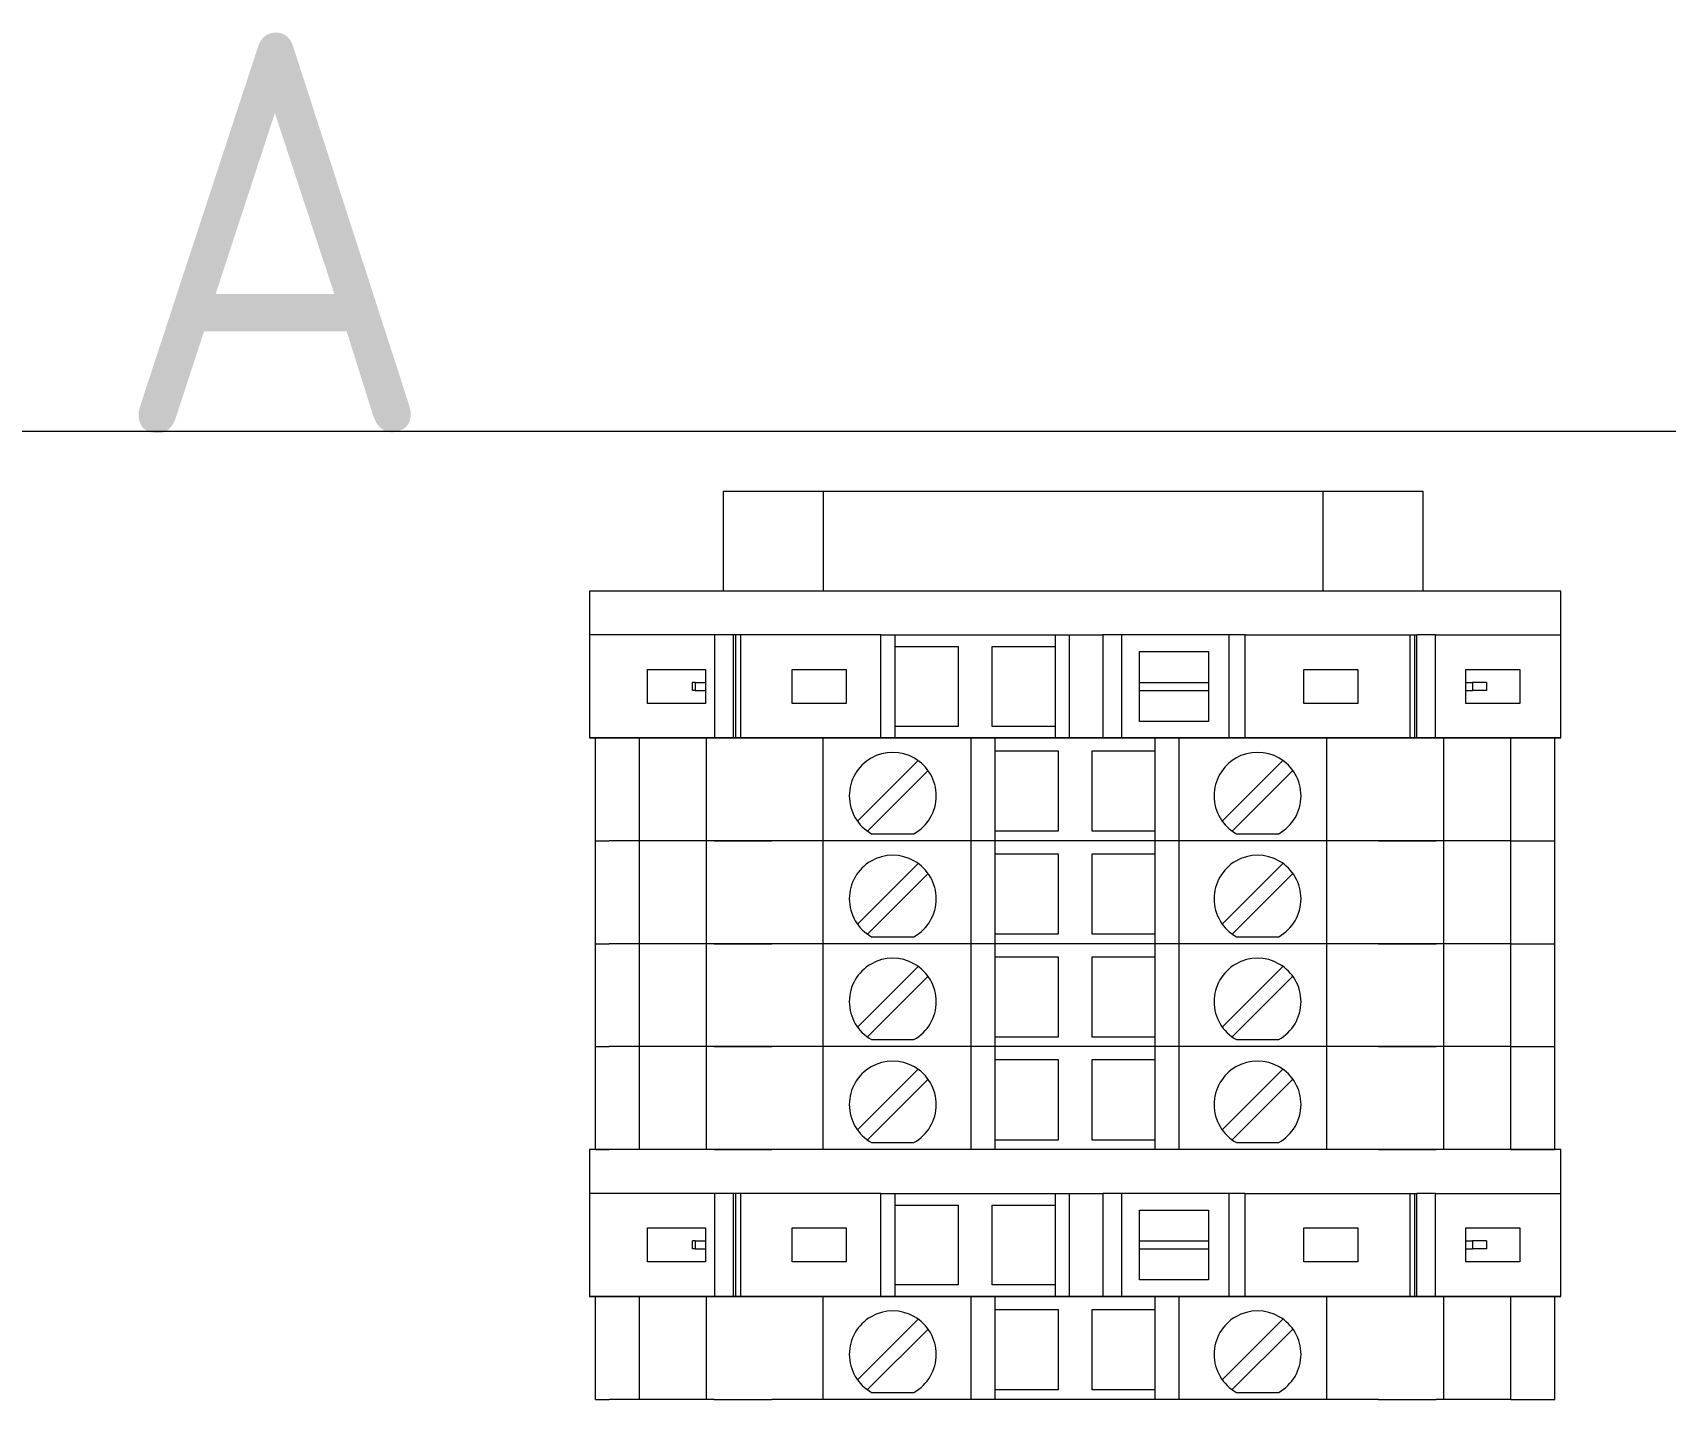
# Model space of a CAD drawing. Header units: millimetres. Extents: x 1880 to 4113, y 771 to 2990.
# Drawn here: x 2665.3 to 2747, y 2576.3 to 2644.7 of the extents above; entities that cross this region are included whole.
import ezdxf
from ezdxf.enums import TextEntityAlignment as Align

# ---------------------------------------------------------------- set-up
doc = ezdxf.new("R2010")
doc.units = ezdxf.units.MM
doc.layers.add('000-PI-Oprema', color=30, linetype='Continuous', lineweight=5)
for name, color, linetype in [('000-PI-ORMAR', 2, 'Continuous'), ('000-PI_TEXT', 7, 'Continuous'), ('002-PI-Kabelska kanalica', 150, 'Continuous')]:
    doc.layers.add(name, color=color, linetype=linetype)
doc.styles.add('PI0', font='isocpeur.ttf', dxfattribs={"width": 0.9})

msp = doc.modelspace()

# ---------------------------------------------------------------- linework, layer by layer
at = {"color": 0, "linetype": 'ByBlock', "lineweight": 0}
for p, q in [((2699.822, 2616.714), (2699.822, 2621.714)), ((2699.822, 2621.714), (2734.822, 2621.714)), ((2704.822, 2621.714), (2704.822, 2616.714)), ((2729.822, 2621.714), (2729.822, 2616.714)), ((2734.822, 2621.714), (2734.822, 2616.714))]:
    msp.add_line(p, q, dxfattribs=at)
at = {"color": 0, "linetype": 'ByBlock', "lineweight": 0, "ltscale": 0.25}
for points in [[(2693.122, 2616.714), (2693.122, 2609.364), (2741.722, 2609.364), (2741.722, 2616.714), (2693.122, 2616.714)], [(2693.122, 2588.764), (2693.122, 2581.414), (2741.722, 2581.414), (2741.722, 2588.764), (2693.122, 2588.764)]]:
    msp.add_lwpolyline(points, dxfattribs=at)
at = {"layer": '000-PI-Oprema', "color": 0, "linetype": 'ByBlock', "lineweight": 0}
for p, q in [((2693.122, 2616.714), (2693.122, 2609.364)), ((2741.722, 2616.714), (2693.122, 2616.714)), ((2741.722, 2609.364), (2741.722, 2616.714)), ((2699.387, 2614.514), (2693.122, 2614.514)), ((2699.387, 2609.364), (2699.387, 2614.514)), ((2700.324, 2614.514), (2699.387, 2614.514)), ((2700.324, 2609.364), (2700.324, 2614.514)), ((2700.424, 2614.514), (2700.324, 2614.514)), ((2700.424, 2614.514), (2700.424, 2609.364)), ((2700.682, 2614.514), (2700.424, 2614.514)), ((2700.682, 2614.514), (2700.682, 2609.364)), ((2707.703, 2614.514), (2700.682, 2614.514)), ((2707.703, 2614.514), (2708.422, 2614.514)), ((2707.703, 2609.364), (2707.703, 2614.514)), ((2708.422, 2613.939), (2708.422, 2614.514)), ((2708.422, 2614.514), (2716.422, 2614.514)), ((2716.422, 2614.514), (2716.422, 2613.939)), ((2716.422, 2614.514), (2717.14, 2614.514)), ((2717.14, 2614.514), (2718.812, 2614.514)), ((2717.14, 2609.364), (2717.14, 2614.514)), ((2719.737, 2614.514), (2718.812, 2614.514)), ((2718.812, 2614.514), (2718.812, 2609.364)), ((2725.111, 2614.514), (2719.737, 2614.514)), ((2719.737, 2614.514), (2719.737, 2609.364)), ((2725.111, 2614.514), (2725.111, 2609.364)), ((2725.932, 2614.514), (2725.111, 2614.514)), ((2725.932, 2609.364), (2725.932, 2614.514)), ((2725.932, 2614.514), (2734.162, 2614.514)), ((2734.162, 2614.514), (2734.162, 2609.364)), ((2734.162, 2614.514), (2734.42, 2614.514)), ((2734.42, 2609.364), (2734.42, 2614.514)), ((2734.42, 2614.514), (2734.52, 2614.514)), ((2735.457, 2614.514), (2734.52, 2614.514)), ((2734.52, 2609.364), (2734.52, 2614.514)), ((2735.457, 2614.514), (2741.722, 2614.514)), ((2735.457, 2609.364), (2735.457, 2614.514)), ((2708.422, 2609.939), (2708.422, 2613.939)), ((2708.422, 2613.939), (2711.572, 2613.939)), ((2711.572, 2613.939), (2711.572, 2609.939)), ((2713.272, 2613.939), (2716.422, 2613.939)), ((2713.272, 2609.939), (2713.272, 2613.939)), ((2716.422, 2613.939), (2716.422, 2609.939)), ((2720.647, 2613.689), (2724.097, 2613.689)), ((2720.647, 2612.139), (2720.647, 2613.689)), ((2724.097, 2613.689), (2724.097, 2612.139)), ((2696.022, 2611.089), (2696.022, 2612.789)), ((2696.022, 2612.789), (2698.922, 2612.789)), ((2698.922, 2612.789), (2698.922, 2612.139)), ((2703.272, 2612.789), (2705.972, 2612.789)), ((2703.272, 2611.089), (2703.272, 2612.789)), ((2705.972, 2612.789), (2705.972, 2611.089)), ((2728.872, 2612.789), (2731.572, 2612.789)), ((2728.872, 2611.089), (2728.872, 2612.789)), ((2731.572, 2612.789), (2731.572, 2611.089)), ((2736.972, 2612.139), (2736.972, 2612.789)), ((2736.972, 2612.789), (2739.672, 2612.789)), ((2739.672, 2612.789), (2739.672, 2611.089)), ((2698.407, 2612.139), (2698.277, 2612.139)), ((2698.277, 2611.739), (2698.277, 2612.139)), ((2698.407, 2611.739), (2698.277, 2611.739)), ((2698.407, 2612.139), (2698.407, 2611.739)), ((2698.407, 2612.139), (2698.922, 2612.139)), ((2698.407, 2611.739), (2698.922, 2611.739)), ((2698.922, 2612.139), (2698.922, 2611.739)), ((2698.922, 2611.739), (2698.922, 2611.089)), ((2720.647, 2612.139), (2724.097, 2612.139)), ((2720.647, 2611.739), (2720.647, 2612.139)), ((2720.647, 2611.739), (2724.097, 2611.739)), ((2720.647, 2610.189), (2720.647, 2611.739)), ((2724.097, 2612.139), (2724.097, 2611.739)), ((2724.097, 2611.739), (2724.097, 2610.189)), ((2736.972, 2611.739), (2736.972, 2612.139)), ((2736.972, 2612.139), (2737.307, 2612.139)), ((2736.972, 2611.739), (2737.307, 2611.739)), ((2736.972, 2611.089), (2736.972, 2611.739)), ((2737.307, 2612.139), (2737.307, 2611.739)), ((2738.007, 2612.139), (2737.307, 2612.139)), ((2738.007, 2611.739), (2737.307, 2611.739)), ((2738.007, 2612.139), (2738.007, 2611.739)), ((2698.922, 2611.089), (2696.022, 2611.089)), ((2705.972, 2611.089), (2703.272, 2611.089)), ((2731.572, 2611.089), (2728.872, 2611.089)), ((2739.672, 2611.089), (2736.972, 2611.089)), ((2711.572, 2609.939), (2708.422, 2609.939)), ((2708.422, 2609.364), (2708.422, 2609.939)), ((2716.422, 2609.939), (2713.272, 2609.939)), ((2716.422, 2609.939), (2716.422, 2609.364)), ((2724.097, 2610.189), (2720.647, 2610.189)), ((2700.324, 2609.364), (2699.387, 2609.364)), ((2700.424, 2609.364), (2700.324, 2609.364)), ((2700.682, 2609.364), (2700.424, 2609.364)), ((2707.703, 2609.364), (2708.422, 2609.364)), ((2693.122, 2588.764), (2693.122, 2581.414)), ((2741.722, 2588.764), (2693.122, 2588.764)), ((2741.722, 2581.414), (2741.722, 2588.764)), ((2699.387, 2586.564), (2693.122, 2586.564)), ((2699.387, 2581.414), (2699.387, 2586.564)), ((2700.324, 2586.564), (2699.387, 2586.564)), ((2700.324, 2581.414), (2700.324, 2586.564)), ((2700.424, 2586.564), (2700.324, 2586.564)), ((2700.424, 2586.564), (2700.424, 2581.414)), ((2700.682, 2586.564), (2700.424, 2586.564)), ((2700.682, 2586.564), (2700.682, 2581.414)), ((2707.703, 2586.564), (2700.682, 2586.564)), ((2707.703, 2586.564), (2708.422, 2586.564)), ((2707.703, 2581.414), (2707.703, 2586.564)), ((2708.422, 2585.989), (2708.422, 2586.564)), ((2708.422, 2586.564), (2716.422, 2586.564)), ((2716.422, 2586.564), (2716.422, 2585.989)), ((2716.422, 2586.564), (2717.14, 2586.564)), ((2717.14, 2586.564), (2718.812, 2586.564)), ((2717.14, 2581.414), (2717.14, 2586.564)), ((2719.737, 2586.564), (2718.812, 2586.564)), ((2718.812, 2586.564), (2718.812, 2581.414)), ((2725.111, 2586.564), (2719.737, 2586.564)), ((2719.737, 2586.564), (2719.737, 2581.414)), ((2725.111, 2586.564), (2725.111, 2581.414)), ((2725.932, 2586.564), (2725.111, 2586.564)), ((2725.932, 2581.414), (2725.932, 2586.564)), ((2725.932, 2586.564), (2734.162, 2586.564)), ((2734.162, 2586.564), (2734.162, 2581.414)), ((2734.162, 2586.564), (2734.42, 2586.564)), ((2734.42, 2581.414), (2734.42, 2586.564)), ((2734.42, 2586.564), (2734.52, 2586.564)), ((2735.457, 2586.564), (2734.52, 2586.564)), ((2734.52, 2581.414), (2734.52, 2586.564)), ((2735.457, 2586.564), (2741.722, 2586.564)), ((2735.457, 2581.414), (2735.457, 2586.564)), ((2708.422, 2581.989), (2708.422, 2585.989)), ((2708.422, 2585.989), (2711.572, 2585.989)), ((2711.572, 2585.989), (2711.572, 2581.989)), ((2713.272, 2585.989), (2716.422, 2585.989)), ((2713.272, 2581.989), (2713.272, 2585.989)), ((2716.422, 2585.989), (2716.422, 2581.989)), ((2720.647, 2585.739), (2724.097, 2585.739)), ((2720.647, 2584.189), (2720.647, 2585.739)), ((2724.097, 2585.739), (2724.097, 2584.189)), ((2696.022, 2583.139), (2696.022, 2584.839)), ((2696.022, 2584.839), (2698.922, 2584.839)), ((2698.922, 2584.839), (2698.922, 2584.189)), ((2703.272, 2584.839), (2705.972, 2584.839)), ((2703.272, 2583.139), (2703.272, 2584.839)), ((2705.972, 2584.839), (2705.972, 2583.139)), ((2728.872, 2584.839), (2731.572, 2584.839)), ((2728.872, 2583.139), (2728.872, 2584.839)), ((2731.572, 2584.839), (2731.572, 2583.139)), ((2736.972, 2584.189), (2736.972, 2584.839)), ((2736.972, 2584.839), (2739.672, 2584.839)), ((2739.672, 2584.839), (2739.672, 2583.139)), ((2698.407, 2584.189), (2698.277, 2584.189)), ((2698.277, 2583.789), (2698.277, 2584.189)), ((2698.407, 2583.789), (2698.277, 2583.789)), ((2698.407, 2584.189), (2698.407, 2583.789)), ((2698.407, 2584.189), (2698.922, 2584.189)), ((2698.407, 2583.789), (2698.922, 2583.789)), ((2698.922, 2584.189), (2698.922, 2583.789)), ((2698.922, 2583.789), (2698.922, 2583.139)), ((2720.647, 2584.189), (2724.097, 2584.189)), ((2720.647, 2583.789), (2720.647, 2584.189)), ((2720.647, 2583.789), (2724.097, 2583.789)), ((2720.647, 2582.239), (2720.647, 2583.789)), ((2724.097, 2584.189), (2724.097, 2583.789)), ((2724.097, 2583.789), (2724.097, 2582.239)), ((2736.972, 2583.789), (2736.972, 2584.189)), ((2736.972, 2584.189), (2737.307, 2584.189)), ((2736.972, 2583.789), (2737.307, 2583.789)), ((2736.972, 2583.139), (2736.972, 2583.789)), ((2737.307, 2584.189), (2737.307, 2583.789)), ((2738.007, 2584.189), (2737.307, 2584.189)), ((2738.007, 2583.789), (2737.307, 2583.789)), ((2738.007, 2584.189), (2738.007, 2583.789)), ((2698.922, 2583.139), (2696.022, 2583.139)), ((2705.972, 2583.139), (2703.272, 2583.139)), ((2731.572, 2583.139), (2728.872, 2583.139)), ((2739.672, 2583.139), (2736.972, 2583.139)), ((2724.097, 2582.239), (2720.647, 2582.239)), ((2700.324, 2581.414), (2699.387, 2581.414)), ((2700.424, 2581.414), (2700.324, 2581.414)), ((2700.682, 2581.414), (2700.424, 2581.414)), ((2707.703, 2581.414), (2708.422, 2581.414)), ((2711.572, 2581.989), (2708.422, 2581.989)), ((2708.422, 2581.414), (2708.422, 2581.989)), ((2716.422, 2581.989), (2713.272, 2581.989)), ((2716.422, 2581.989), (2716.422, 2581.414))]:
    msp.add_line(p, q, dxfattribs=at)
at = {"layer": '000-PI-Oprema', "color": 0, "linetype": 'ByBlock', "lineweight": 0, "ltscale": 0.25}
for p, q in [((2741.722, 2609.364), (2693.122, 2609.364)), ((2741.722, 2581.414), (2693.122, 2581.414))]:
    msp.add_line(p, q, dxfattribs=at)
at = {"layer": '000-PI-ORMAR', "color": 0, "linetype": 'ByBlock', "lineweight": 0}
for p, q in [((2693.422, 2609.364), (2693.422, 2609.364)), ((2693.422, 2609.364), (2694.105, 2609.364)), ((2693.422, 2604.214), (2693.422, 2609.364)), ((2694.422, 2609.364), (2694.105, 2609.364)), ((2694.422, 2609.364), (2694.422, 2609.364)), ((2695.622, 2609.364), (2694.422, 2609.364)), ((2695.622, 2609.364), (2695.622, 2609.364)), ((2697.214, 2609.364), (2695.622, 2609.364)), ((2695.622, 2604.214), (2695.622, 2609.364)), ((2699.356, 2609.364), (2697.214, 2609.364)), ((2697.672, 2609.364), (2697.672, 2609.364)), ((2698.983, 2604.214), (2698.983, 2609.364)), ((2699.74, 2609.364), (2699.356, 2609.364)), ((2702.248, 2609.364), (2699.74, 2609.364)), ((2700.222, 2609.364), (2700.222, 2609.364)), ((2701.122, 2609.364), (2701.122, 2609.364)), ((2704.822, 2609.364), (2702.248, 2609.364)), ((2712.222, 2609.364), (2704.822, 2609.364)), ((2704.822, 2604.214), (2704.822, 2609.364)), ((2713.422, 2609.364), (2712.222, 2609.364)), ((2712.222, 2604.214), (2712.222, 2609.364)), ((2713.422, 2609.364), (2713.422, 2609.364)), ((2721.422, 2609.364), (2713.422, 2609.364)), ((2713.422, 2604.214), (2713.422, 2609.364)), ((2721.422, 2609.364), (2721.422, 2609.364)), ((2722.622, 2609.364), (2721.422, 2609.364)), ((2721.422, 2604.214), (2721.422, 2609.364)), ((2730.022, 2609.364), (2722.622, 2609.364)), ((2722.622, 2604.214), (2722.622, 2609.364)), ((2727.222, 2609.364), (2727.222, 2609.364)), ((2732.596, 2609.364), (2730.022, 2609.364)), ((2730.022, 2604.214), (2730.022, 2609.364)), ((2732.272, 2609.364), (2732.272, 2609.364)), ((2735.104, 2609.364), (2732.596, 2609.364)), ((2734.922, 2609.364), (2734.922, 2609.364)), ((2735.488, 2609.364), (2735.104, 2609.364)), ((2737.63, 2609.364), (2735.488, 2609.364)), ((2735.861, 2604.214), (2735.861, 2609.364)), ((2737.172, 2609.364), (2737.172, 2609.364)), ((2739.222, 2609.364), (2737.63, 2609.364)), ((2739.222, 2609.364), (2739.222, 2609.364)), ((2739.222, 2609.364), (2741.422, 2609.364)), ((2739.222, 2604.214), (2739.222, 2609.364)), ((2741.422, 2609.364), (2741.422, 2609.364)), ((2741.422, 2604.214), (2741.422, 2609.364)), ((2713.422, 2608.714), (2713.422, 2608.714)), ((2713.422, 2608.714), (2716.572, 2608.714)), ((2716.572, 2608.714), (2716.572, 2604.689)), ((2716.572, 2608.714), (2716.572, 2608.714)), ((2718.272, 2608.714), (2721.422, 2608.714)), ((2718.272, 2604.689), (2718.272, 2608.714)), ((2718.272, 2608.714), (2718.272, 2608.714)), ((2721.422, 2608.714), (2721.422, 2608.714)), ((2709.567, 2608.229), (2706.532, 2605.194)), ((2707.026, 2604.699), (2710.062, 2607.734)), ((2709.567, 2608.229), (2709.567, 2608.229)), ((2710.062, 2607.734), (2710.062, 2607.734)), ((2712.222, 2605.164), (2712.222, 2607.764)), ((2712.222, 2607.764), (2712.222, 2607.764)), ((2722.622, 2607.764), (2722.622, 2607.764)), ((2722.622, 2605.164), (2722.622, 2607.764)), ((2727.817, 2608.229), (2724.782, 2605.194)), ((2725.276, 2604.699), (2728.312, 2607.734)), ((2727.817, 2608.229), (2727.817, 2608.229)), ((2728.312, 2607.734), (2728.312, 2607.734)), ((2706.532, 2605.194), (2706.532, 2605.194)), ((2712.222, 2605.164), (2712.222, 2605.164)), ((2722.622, 2605.164), (2722.622, 2605.164)), ((2724.782, 2605.194), (2724.782, 2605.194)), ((2693.422, 2604.214), (2693.422, 2604.214)), ((2693.422, 2604.214), (2694.105, 2604.214)), ((2693.422, 2604.214), (2693.422, 2604.214)), ((2693.422, 2604.214), (2694.105, 2604.214)), ((2693.422, 2599.064), (2693.422, 2604.214)), ((2694.422, 2604.214), (2694.105, 2604.214)), ((2694.422, 2604.214), (2694.105, 2604.214)), ((2695.622, 2604.214), (2694.422, 2604.214)), ((2694.422, 2604.214), (2694.422, 2604.214)), ((2694.422, 2604.214), (2694.422, 2604.214)), ((2695.622, 2604.214), (2694.422, 2604.214)), ((2694.922, 2604.214), (2694.922, 2604.214)), ((2697.214, 2604.214), (2695.622, 2604.214)), ((2695.622, 2604.214), (2695.622, 2604.214)), ((2695.622, 2604.214), (2695.622, 2604.214)), ((2697.214, 2604.214), (2695.622, 2604.214)), ((2695.622, 2599.064), (2695.622, 2604.214)), ((2699.356, 2604.214), (2697.214, 2604.214)), ((2699.356, 2604.214), (2697.214, 2604.214)), ((2697.672, 2604.214), (2697.672, 2604.214)), ((2697.672, 2604.214), (2697.672, 2604.214)), ((2698.983, 2599.064), (2698.983, 2604.214)), ((2699.356, 2604.214), (2699.74, 2604.214)), ((2699.74, 2604.214), (2699.356, 2604.214)), ((2699.74, 2604.214), (2702.248, 2604.214)), ((2702.248, 2604.214), (2699.74, 2604.214)), ((2700.222, 2604.214), (2700.222, 2604.214)), ((2700.222, 2604.214), (2700.222, 2604.214)), ((2701.122, 2604.214), (2701.122, 2604.214)), ((2701.122, 2604.214), (2701.122, 2604.214)), ((2701.422, 2604.214), (2701.422, 2604.214)), ((2704.822, 2604.214), (2702.248, 2604.214)), ((2704.822, 2604.214), (2702.248, 2604.214)), ((2712.222, 2604.214), (2704.822, 2604.214)), ((2712.222, 2604.214), (2704.822, 2604.214)), ((2704.822, 2599.064), (2704.822, 2604.214)), ((2707.026, 2604.699), (2707.026, 2604.699)), ((2707.238, 2604.564), (2707.238, 2604.564)), ((2707.238, 2604.564), (2709.356, 2604.564)), ((2709.356, 2604.564), (2709.356, 2604.564)), ((2713.422, 2604.214), (2712.222, 2604.214)), ((2713.422, 2604.214), (2712.222, 2604.214)), ((2712.222, 2599.064), (2712.222, 2604.214)), ((2713.422, 2604.689), (2713.422, 2604.689)), ((2716.572, 2604.689), (2713.422, 2604.689)), ((2721.422, 2604.214), (2713.422, 2604.214)), ((2713.422, 2604.214), (2713.422, 2604.214)), ((2713.422, 2604.214), (2713.422, 2604.214)), ((2721.422, 2604.214), (2713.422, 2604.214)), ((2713.422, 2599.064), (2713.422, 2604.214)), ((2716.572, 2604.689), (2716.572, 2604.689)), ((2721.422, 2604.689), (2718.272, 2604.689)), ((2718.272, 2604.689), (2718.272, 2604.689)), ((2721.422, 2604.689), (2721.422, 2604.689)), ((2722.622, 2604.214), (2721.422, 2604.214)), ((2721.422, 2604.214), (2721.422, 2604.214)), ((2721.422, 2604.214), (2721.422, 2604.214)), ((2722.622, 2604.214), (2721.422, 2604.214)), ((2721.422, 2599.064), (2721.422, 2604.214)), ((2730.022, 2604.214), (2722.622, 2604.214)), ((2730.022, 2604.214), (2722.622, 2604.214)), ((2722.622, 2599.064), (2722.622, 2604.214)), ((2725.276, 2604.699), (2725.276, 2604.699)), ((2725.488, 2604.564), (2725.488, 2604.564)), ((2725.488, 2604.564), (2727.606, 2604.564)), ((2727.222, 2604.214), (2727.222, 2604.214)), ((2727.222, 2604.214), (2727.222, 2604.214)), ((2727.606, 2604.564), (2727.606, 2604.564)), ((2732.596, 2604.214), (2730.022, 2604.214)), ((2732.596, 2604.214), (2730.022, 2604.214)), ((2730.022, 2599.064), (2730.022, 2604.214)), ((2732.272, 2604.214), (2732.272, 2604.214)), ((2732.272, 2604.214), (2732.272, 2604.214)), ((2732.596, 2604.214), (2735.104, 2604.214)), ((2735.104, 2604.214), (2732.596, 2604.214)), ((2733.422, 2604.214), (2733.422, 2604.214)), ((2734.922, 2604.214), (2734.922, 2604.214)), ((2734.922, 2604.214), (2734.922, 2604.214)), ((2735.104, 2604.214), (2735.488, 2604.214)), ((2735.488, 2604.214), (2735.104, 2604.214)), ((2737.63, 2604.214), (2735.488, 2604.214)), ((2737.63, 2604.214), (2735.488, 2604.214)), ((2735.861, 2599.064), (2735.861, 2604.214)), ((2737.172, 2604.214), (2737.172, 2604.214)), ((2737.172, 2604.214), (2737.172, 2604.214)), ((2739.222, 2604.214), (2737.63, 2604.214)), ((2739.222, 2604.214), (2737.63, 2604.214)), ((2739.222, 2604.214), (2741.422, 2604.214)), ((2739.222, 2604.214), (2739.222, 2604.214)), ((2739.222, 2604.214), (2739.222, 2604.214)), ((2739.222, 2604.214), (2741.422, 2604.214)), ((2739.222, 2599.064), (2739.222, 2604.214)), ((2741.422, 2604.214), (2741.422, 2604.214)), ((2741.422, 2604.214), (2741.422, 2604.214)), ((2741.422, 2599.064), (2741.422, 2604.214)), ((2713.422, 2603.564), (2713.422, 2603.564)), ((2713.422, 2603.564), (2716.572, 2603.564)), ((2716.572, 2603.564), (2716.572, 2599.539)), ((2716.572, 2603.564), (2716.572, 2603.564)), ((2718.272, 2603.564), (2721.422, 2603.564)), ((2718.272, 2599.539), (2718.272, 2603.564)), ((2718.272, 2603.564), (2718.272, 2603.564)), ((2721.422, 2603.564), (2721.422, 2603.564)), ((2709.567, 2603.079), (2706.532, 2600.044)), ((2707.026, 2599.549), (2710.062, 2602.584)), ((2709.567, 2603.079), (2709.567, 2603.079)), ((2710.062, 2602.584), (2710.062, 2602.584)), ((2712.222, 2600.014), (2712.222, 2602.614)), ((2712.222, 2602.614), (2712.222, 2602.614)), ((2722.622, 2602.614), (2722.622, 2602.614)), ((2722.622, 2600.014), (2722.622, 2602.614)), ((2727.817, 2603.079), (2724.782, 2600.044)), ((2725.276, 2599.549), (2728.312, 2602.584)), ((2727.817, 2603.079), (2727.817, 2603.079)), ((2728.312, 2602.584), (2728.312, 2602.584)), ((2706.532, 2600.044), (2706.532, 2600.044)), ((2707.026, 2599.549), (2707.026, 2599.549)), ((2707.238, 2599.414), (2707.238, 2599.414)), ((2707.238, 2599.414), (2709.356, 2599.414)), ((2709.356, 2599.414), (2709.356, 2599.414)), ((2712.222, 2600.014), (2712.222, 2600.014)), ((2713.422, 2599.539), (2713.422, 2599.539)), ((2716.572, 2599.539), (2713.422, 2599.539)), ((2716.572, 2599.539), (2716.572, 2599.539)), ((2721.422, 2599.539), (2718.272, 2599.539)), ((2718.272, 2599.539), (2718.272, 2599.539)), ((2721.422, 2599.539), (2721.422, 2599.539)), ((2722.622, 2600.014), (2722.622, 2600.014)), ((2724.782, 2600.044), (2724.782, 2600.044)), ((2725.276, 2599.549), (2725.276, 2599.549)), ((2725.488, 2599.414), (2725.488, 2599.414)), ((2725.488, 2599.414), (2727.606, 2599.414)), ((2727.606, 2599.414), (2727.606, 2599.414)), ((2693.422, 2599.064), (2693.422, 2599.064)), ((2693.422, 2599.064), (2694.105, 2599.064)), ((2693.422, 2599.064), (2693.422, 2599.064)), ((2693.422, 2599.064), (2694.105, 2599.064)), ((2693.422, 2593.914), (2693.422, 2599.064)), ((2694.422, 2599.064), (2694.105, 2599.064)), ((2694.422, 2599.064), (2694.105, 2599.064)), ((2695.622, 2599.064), (2694.422, 2599.064)), ((2694.422, 2599.064), (2694.422, 2599.064)), ((2694.422, 2599.064), (2694.422, 2599.064)), ((2695.622, 2599.064), (2694.422, 2599.064)), ((2694.922, 2599.064), (2694.922, 2599.064)), ((2697.214, 2599.064), (2695.622, 2599.064)), ((2695.622, 2599.064), (2695.622, 2599.064)), ((2695.622, 2599.064), (2695.622, 2599.064)), ((2697.214, 2599.064), (2695.622, 2599.064)), ((2695.622, 2593.914), (2695.622, 2599.064)), ((2699.356, 2599.064), (2697.214, 2599.064)), ((2699.356, 2599.064), (2697.214, 2599.064)), ((2697.672, 2599.064), (2697.672, 2599.064)), ((2697.672, 2599.064), (2697.672, 2599.064)), ((2698.983, 2593.914), (2698.983, 2599.064)), ((2699.356, 2599.064), (2699.74, 2599.064)), ((2699.74, 2599.064), (2699.356, 2599.064)), ((2699.74, 2599.064), (2702.248, 2599.064)), ((2702.248, 2599.064), (2699.74, 2599.064)), ((2700.222, 2599.064), (2700.222, 2599.064)), ((2700.222, 2599.064), (2700.222, 2599.064)), ((2701.122, 2599.064), (2701.122, 2599.064)), ((2701.122, 2599.064), (2701.122, 2599.064)), ((2701.422, 2599.064), (2701.422, 2599.064)), ((2704.822, 2599.064), (2702.248, 2599.064)), ((2704.822, 2599.064), (2702.248, 2599.064)), ((2712.222, 2599.064), (2704.822, 2599.064)), ((2712.222, 2599.064), (2704.822, 2599.064)), ((2704.822, 2593.914), (2704.822, 2599.064)), ((2713.422, 2599.064), (2712.222, 2599.064)), ((2713.422, 2599.064), (2712.222, 2599.064)), ((2712.222, 2593.914), (2712.222, 2599.064)), ((2721.422, 2599.064), (2713.422, 2599.064)), ((2713.422, 2599.064), (2713.422, 2599.064)), ((2713.422, 2599.064), (2713.422, 2599.064)), ((2721.422, 2599.064), (2713.422, 2599.064)), ((2713.422, 2593.914), (2713.422, 2599.064)), ((2722.622, 2599.064), (2721.422, 2599.064)), ((2721.422, 2599.064), (2721.422, 2599.064)), ((2721.422, 2599.064), (2721.422, 2599.064)), ((2722.622, 2599.064), (2721.422, 2599.064)), ((2721.422, 2593.914), (2721.422, 2599.064)), ((2730.022, 2599.064), (2722.622, 2599.064)), ((2730.022, 2599.064), (2722.622, 2599.064)), ((2722.622, 2593.914), (2722.622, 2599.064)), ((2727.222, 2599.064), (2727.222, 2599.064)), ((2727.222, 2599.064), (2727.222, 2599.064)), ((2732.596, 2599.064), (2730.022, 2599.064)), ((2732.596, 2599.064), (2730.022, 2599.064)), ((2730.022, 2593.914), (2730.022, 2599.064)), ((2732.272, 2599.064), (2732.272, 2599.064)), ((2732.272, 2599.064), (2732.272, 2599.064)), ((2732.596, 2599.064), (2735.104, 2599.064)), ((2735.104, 2599.064), (2732.596, 2599.064)), ((2733.422, 2599.064), (2733.422, 2599.064)), ((2734.922, 2599.064), (2734.922, 2599.064)), ((2734.922, 2599.064), (2734.922, 2599.064)), ((2735.104, 2599.064), (2735.488, 2599.064)), ((2735.488, 2599.064), (2735.104, 2599.064)), ((2737.63, 2599.064), (2735.488, 2599.064)), ((2737.63, 2599.064), (2735.488, 2599.064)), ((2735.861, 2593.914), (2735.861, 2599.064)), ((2737.172, 2599.064), (2737.172, 2599.064)), ((2737.172, 2599.064), (2737.172, 2599.064)), ((2739.222, 2599.064), (2737.63, 2599.064)), ((2739.222, 2599.064), (2737.63, 2599.064)), ((2739.222, 2599.064), (2741.422, 2599.064)), ((2739.222, 2599.064), (2739.222, 2599.064)), ((2739.222, 2599.064), (2739.222, 2599.064)), ((2739.222, 2599.064), (2741.422, 2599.064)), ((2739.222, 2593.914), (2739.222, 2599.064)), ((2741.422, 2599.064), (2741.422, 2599.064)), ((2741.422, 2599.064), (2741.422, 2599.064)), ((2741.422, 2593.914), (2741.422, 2599.064)), ((2709.567, 2597.929), (2706.532, 2594.894)), ((2709.567, 2597.929), (2709.567, 2597.929)), ((2713.422, 2598.414), (2713.422, 2598.414)), ((2713.422, 2598.414), (2716.572, 2598.414)), ((2716.572, 2598.414), (2716.572, 2594.389)), ((2716.572, 2598.414), (2716.572, 2598.414)), ((2718.272, 2598.414), (2721.422, 2598.414)), ((2718.272, 2594.389), (2718.272, 2598.414)), ((2718.272, 2598.414), (2718.272, 2598.414)), ((2721.422, 2598.414), (2721.422, 2598.414)), ((2727.817, 2597.929), (2724.782, 2594.894)), ((2727.817, 2597.929), (2727.817, 2597.929)), ((2707.026, 2594.399), (2710.062, 2597.434)), ((2710.062, 2597.434), (2710.062, 2597.434)), ((2712.222, 2594.864), (2712.222, 2597.464)), ((2712.222, 2597.464), (2712.222, 2597.464)), ((2722.622, 2597.464), (2722.622, 2597.464)), ((2722.622, 2594.864), (2722.622, 2597.464)), ((2725.276, 2594.399), (2728.312, 2597.434)), ((2728.312, 2597.434), (2728.312, 2597.434)), ((2706.532, 2594.894), (2706.532, 2594.894)), ((2707.026, 2594.399), (2707.026, 2594.399)), ((2712.222, 2594.864), (2712.222, 2594.864)), ((2713.422, 2594.389), (2713.422, 2594.389)), ((2716.572, 2594.389), (2713.422, 2594.389)), ((2716.572, 2594.389), (2716.572, 2594.389)), ((2721.422, 2594.389), (2718.272, 2594.389)), ((2718.272, 2594.389), (2718.272, 2594.389)), ((2721.422, 2594.389), (2721.422, 2594.389)), ((2722.622, 2594.864), (2722.622, 2594.864)), ((2724.782, 2594.894), (2724.782, 2594.894)), ((2725.276, 2594.399), (2725.276, 2594.399)), ((2693.422, 2593.914), (2693.422, 2593.914)), ((2693.422, 2593.914), (2694.105, 2593.914)), ((2693.422, 2593.914), (2693.422, 2593.914)), ((2693.422, 2593.914), (2694.105, 2593.914)), ((2693.422, 2588.764), (2693.422, 2593.914)), ((2694.422, 2593.914), (2694.105, 2593.914)), ((2694.422, 2593.914), (2694.105, 2593.914)), ((2695.622, 2593.914), (2694.422, 2593.914)), ((2694.422, 2593.914), (2694.422, 2593.914)), ((2694.422, 2593.914), (2694.422, 2593.914)), ((2695.622, 2593.914), (2694.422, 2593.914)), ((2694.922, 2593.914), (2694.922, 2593.914)), ((2697.214, 2593.914), (2695.622, 2593.914)), ((2695.622, 2593.914), (2695.622, 2593.914)), ((2695.622, 2593.914), (2695.622, 2593.914)), ((2697.214, 2593.914), (2695.622, 2593.914)), ((2695.622, 2588.764), (2695.622, 2593.914)), ((2699.356, 2593.914), (2697.214, 2593.914)), ((2699.356, 2593.914), (2697.214, 2593.914)), ((2697.672, 2593.914), (2697.672, 2593.914)), ((2697.672, 2593.914), (2697.672, 2593.914)), ((2698.983, 2588.764), (2698.983, 2593.914)), ((2699.356, 2593.914), (2699.74, 2593.914)), ((2699.74, 2593.914), (2699.356, 2593.914)), ((2699.74, 2593.914), (2702.248, 2593.914)), ((2702.248, 2593.914), (2699.74, 2593.914)), ((2700.222, 2593.914), (2700.222, 2593.914)), ((2700.222, 2593.914), (2700.222, 2593.914)), ((2701.122, 2593.914), (2701.122, 2593.914)), ((2701.122, 2593.914), (2701.122, 2593.914)), ((2701.422, 2593.914), (2701.422, 2593.914)), ((2704.822, 2593.914), (2702.248, 2593.914)), ((2704.822, 2593.914), (2702.248, 2593.914)), ((2712.222, 2593.914), (2704.822, 2593.914)), ((2712.222, 2593.914), (2704.822, 2593.914)), ((2704.822, 2588.764), (2704.822, 2593.914)), ((2707.238, 2594.264), (2707.238, 2594.264)), ((2707.238, 2594.264), (2709.356, 2594.264)), ((2709.356, 2594.264), (2709.356, 2594.264)), ((2713.422, 2593.914), (2712.222, 2593.914)), ((2713.422, 2593.914), (2712.222, 2593.914)), ((2712.222, 2588.764), (2712.222, 2593.914)), ((2721.422, 2593.914), (2713.422, 2593.914)), ((2713.422, 2593.914), (2713.422, 2593.914)), ((2713.422, 2593.914), (2713.422, 2593.914)), ((2721.422, 2593.914), (2713.422, 2593.914)), ((2713.422, 2588.764), (2713.422, 2593.914)), ((2722.622, 2593.914), (2721.422, 2593.914)), ((2721.422, 2593.914), (2721.422, 2593.914)), ((2721.422, 2593.914), (2721.422, 2593.914)), ((2722.622, 2593.914), (2721.422, 2593.914)), ((2721.422, 2588.764), (2721.422, 2593.914)), ((2730.022, 2593.914), (2722.622, 2593.914)), ((2730.022, 2593.914), (2722.622, 2593.914)), ((2722.622, 2588.764), (2722.622, 2593.914)), ((2725.488, 2594.264), (2725.488, 2594.264)), ((2725.488, 2594.264), (2727.606, 2594.264)), ((2727.222, 2593.914), (2727.222, 2593.914)), ((2727.222, 2593.914), (2727.222, 2593.914)), ((2727.606, 2594.264), (2727.606, 2594.264)), ((2732.596, 2593.914), (2730.022, 2593.914)), ((2732.596, 2593.914), (2730.022, 2593.914)), ((2730.022, 2588.764), (2730.022, 2593.914)), ((2732.272, 2593.914), (2732.272, 2593.914)), ((2732.272, 2593.914), (2732.272, 2593.914)), ((2732.596, 2593.914), (2735.104, 2593.914)), ((2735.104, 2593.914), (2732.596, 2593.914)), ((2733.422, 2593.914), (2733.422, 2593.914)), ((2734.922, 2593.914), (2734.922, 2593.914)), ((2734.922, 2593.914), (2734.922, 2593.914)), ((2735.104, 2593.914), (2735.488, 2593.914)), ((2735.488, 2593.914), (2735.104, 2593.914)), ((2737.63, 2593.914), (2735.488, 2593.914)), ((2737.63, 2593.914), (2735.488, 2593.914)), ((2735.861, 2588.764), (2735.861, 2593.914)), ((2737.172, 2593.914), (2737.172, 2593.914)), ((2737.172, 2593.914), (2737.172, 2593.914)), ((2739.222, 2593.914), (2737.63, 2593.914)), ((2739.222, 2593.914), (2737.63, 2593.914)), ((2739.222, 2593.914), (2741.422, 2593.914)), ((2739.222, 2593.914), (2739.222, 2593.914)), ((2739.222, 2593.914), (2739.222, 2593.914)), ((2739.222, 2593.914), (2741.422, 2593.914)), ((2739.222, 2588.764), (2739.222, 2593.914)), ((2741.422, 2593.914), (2741.422, 2593.914)), ((2741.422, 2593.914), (2741.422, 2593.914)), ((2741.422, 2588.764), (2741.422, 2593.914)), ((2709.567, 2592.779), (2706.532, 2589.744)), ((2709.567, 2592.779), (2709.567, 2592.779)), ((2713.422, 2593.264), (2713.422, 2593.264)), ((2713.422, 2593.264), (2716.572, 2593.264)), ((2716.572, 2593.264), (2716.572, 2589.239)), ((2716.572, 2593.264), (2716.572, 2593.264)), ((2718.272, 2593.264), (2721.422, 2593.264)), ((2718.272, 2589.239), (2718.272, 2593.264)), ((2718.272, 2593.264), (2718.272, 2593.264)), ((2721.422, 2593.264), (2721.422, 2593.264)), ((2727.817, 2592.779), (2724.782, 2589.744)), ((2727.817, 2592.779), (2727.817, 2592.779)), ((2707.026, 2589.249), (2710.062, 2592.284)), ((2710.062, 2592.284), (2710.062, 2592.284)), ((2712.222, 2589.714), (2712.222, 2592.314)), ((2712.222, 2592.314), (2712.222, 2592.314)), ((2722.622, 2592.314), (2722.622, 2592.314)), ((2722.622, 2589.714), (2722.622, 2592.314)), ((2725.276, 2589.249), (2728.312, 2592.284)), ((2728.312, 2592.284), (2728.312, 2592.284)), ((2706.532, 2589.744), (2706.532, 2589.744)), ((2712.222, 2589.714), (2712.222, 2589.714)), ((2722.622, 2589.714), (2722.622, 2589.714)), ((2724.782, 2589.744), (2724.782, 2589.744)), ((2693.422, 2588.764), (2693.422, 2588.764)), ((2693.422, 2588.764), (2694.105, 2588.764)), ((2694.422, 2588.764), (2694.105, 2588.764)), ((2695.622, 2588.764), (2694.422, 2588.764)), ((2694.422, 2588.764), (2694.422, 2588.764)), ((2694.922, 2588.764), (2694.922, 2588.764)), ((2697.214, 2588.764), (2695.622, 2588.764)), ((2695.622, 2588.764), (2695.622, 2588.764)), ((2699.356, 2588.764), (2697.214, 2588.764)), ((2697.672, 2588.764), (2697.672, 2588.764)), ((2699.356, 2588.764), (2699.74, 2588.764)), ((2699.74, 2588.764), (2702.248, 2588.764)), ((2700.222, 2588.764), (2700.222, 2588.764)), ((2701.122, 2588.764), (2701.122, 2588.764)), ((2701.422, 2588.764), (2701.422, 2588.764)), ((2704.822, 2588.764), (2702.248, 2588.764)), ((2712.222, 2588.764), (2704.822, 2588.764)), ((2707.026, 2589.249), (2707.026, 2589.249)), ((2707.238, 2589.114), (2707.238, 2589.114)), ((2707.238, 2589.114), (2709.356, 2589.114)), ((2709.356, 2589.114), (2709.356, 2589.114)), ((2713.422, 2588.764), (2712.222, 2588.764)), ((2713.422, 2589.239), (2713.422, 2589.239)), ((2716.572, 2589.239), (2713.422, 2589.239)), ((2721.422, 2588.764), (2713.422, 2588.764)), ((2713.422, 2588.764), (2713.422, 2588.764)), ((2716.572, 2589.239), (2716.572, 2589.239)), ((2721.422, 2589.239), (2718.272, 2589.239)), ((2718.272, 2589.239), (2718.272, 2589.239)), ((2721.422, 2589.239), (2721.422, 2589.239)), ((2722.622, 2588.764), (2721.422, 2588.764)), ((2721.422, 2588.764), (2721.422, 2588.764)), ((2730.022, 2588.764), (2722.622, 2588.764)), ((2725.276, 2589.249), (2725.276, 2589.249)), ((2725.488, 2589.114), (2725.488, 2589.114)), ((2725.488, 2589.114), (2727.606, 2589.114)), ((2727.222, 2588.764), (2727.222, 2588.764)), ((2727.606, 2589.114), (2727.606, 2589.114)), ((2732.596, 2588.764), (2730.022, 2588.764)), ((2732.272, 2588.764), (2732.272, 2588.764)), ((2732.596, 2588.764), (2735.104, 2588.764)), ((2733.422, 2588.764), (2733.422, 2588.764)), ((2734.922, 2588.764), (2734.922, 2588.764)), ((2735.104, 2588.764), (2735.488, 2588.764)), ((2737.63, 2588.764), (2735.488, 2588.764)), ((2737.172, 2588.764), (2737.172, 2588.764)), ((2739.222, 2588.764), (2737.63, 2588.764)), ((2739.222, 2588.764), (2741.422, 2588.764)), ((2739.222, 2588.764), (2739.222, 2588.764)), ((2741.422, 2588.764), (2741.422, 2588.764)), ((2693.422, 2581.414), (2693.422, 2581.414)), ((2693.422, 2581.414), (2694.105, 2581.414)), ((2693.422, 2576.264), (2693.422, 2581.414)), ((2694.422, 2581.414), (2694.105, 2581.414)), ((2694.422, 2581.414), (2694.422, 2581.414)), ((2695.622, 2581.414), (2694.422, 2581.414)), ((2695.622, 2581.414), (2695.622, 2581.414)), ((2697.214, 2581.414), (2695.622, 2581.414)), ((2695.622, 2576.264), (2695.622, 2581.414)), ((2699.356, 2581.414), (2697.214, 2581.414)), ((2697.672, 2581.414), (2697.672, 2581.414)), ((2698.983, 2576.264), (2698.983, 2581.414)), ((2699.74, 2581.414), (2699.356, 2581.414)), ((2702.248, 2581.414), (2699.74, 2581.414)), ((2700.222, 2581.414), (2700.222, 2581.414)), ((2701.122, 2581.414), (2701.122, 2581.414)), ((2704.822, 2581.414), (2702.248, 2581.414)), ((2712.222, 2581.414), (2704.822, 2581.414)), ((2704.822, 2576.264), (2704.822, 2581.414)), ((2713.422, 2581.414), (2712.222, 2581.414)), ((2712.222, 2576.264), (2712.222, 2581.414)), ((2713.422, 2581.414), (2713.422, 2581.414)), ((2721.422, 2581.414), (2713.422, 2581.414)), ((2713.422, 2576.264), (2713.422, 2581.414)), ((2721.422, 2581.414), (2721.422, 2581.414)), ((2722.622, 2581.414), (2721.422, 2581.414)), ((2721.422, 2576.264), (2721.422, 2581.414)), ((2730.022, 2581.414), (2722.622, 2581.414)), ((2722.622, 2576.264), (2722.622, 2581.414)), ((2727.222, 2581.414), (2727.222, 2581.414)), ((2732.596, 2581.414), (2730.022, 2581.414)), ((2730.022, 2576.264), (2730.022, 2581.414)), ((2732.272, 2581.414), (2732.272, 2581.414)), ((2735.104, 2581.414), (2732.596, 2581.414)), ((2734.922, 2581.414), (2734.922, 2581.414)), ((2735.488, 2581.414), (2735.104, 2581.414)), ((2737.63, 2581.414), (2735.488, 2581.414)), ((2735.861, 2576.264), (2735.861, 2581.414)), ((2737.172, 2581.414), (2737.172, 2581.414)), ((2739.222, 2581.414), (2737.63, 2581.414)), ((2739.222, 2581.414), (2739.222, 2581.414)), ((2739.222, 2581.414), (2741.422, 2581.414)), ((2739.222, 2576.264), (2739.222, 2581.414)), ((2741.422, 2581.414), (2741.422, 2581.414)), ((2741.422, 2576.264), (2741.422, 2581.414)), ((2713.422, 2580.764), (2713.422, 2580.764)), ((2713.422, 2580.764), (2716.572, 2580.764)), ((2716.572, 2580.764), (2716.572, 2576.739)), ((2716.572, 2580.764), (2716.572, 2580.764)), ((2718.272, 2580.764), (2721.422, 2580.764)), ((2718.272, 2576.739), (2718.272, 2580.764)), ((2718.272, 2580.764), (2718.272, 2580.764)), ((2721.422, 2580.764), (2721.422, 2580.764)), ((2709.567, 2580.279), (2706.532, 2577.244)), ((2707.026, 2576.749), (2710.062, 2579.784)), ((2709.567, 2580.279), (2709.567, 2580.279)), ((2710.062, 2579.784), (2710.062, 2579.784)), ((2712.222, 2577.214), (2712.222, 2579.814)), ((2712.222, 2579.814), (2712.222, 2579.814)), ((2722.622, 2579.814), (2722.622, 2579.814)), ((2722.622, 2577.214), (2722.622, 2579.814)), ((2727.817, 2580.279), (2724.782, 2577.244)), ((2725.276, 2576.749), (2728.312, 2579.784)), ((2727.817, 2580.279), (2727.817, 2580.279)), ((2728.312, 2579.784), (2728.312, 2579.784)), ((2706.532, 2577.244), (2706.532, 2577.244)), ((2724.782, 2577.244), (2724.782, 2577.244)), ((2707.026, 2576.749), (2707.026, 2576.749)), ((2707.238, 2576.614), (2707.238, 2576.614)), ((2707.238, 2576.614), (2709.356, 2576.614)), ((2709.356, 2576.614), (2709.356, 2576.614)), ((2712.222, 2577.214), (2712.222, 2577.214)), ((2713.422, 2576.739), (2713.422, 2576.739)), ((2716.572, 2576.739), (2713.422, 2576.739)), ((2716.572, 2576.739), (2716.572, 2576.739)), ((2721.422, 2576.739), (2718.272, 2576.739)), ((2718.272, 2576.739), (2718.272, 2576.739)), ((2721.422, 2576.739), (2721.422, 2576.739)), ((2722.622, 2577.214), (2722.622, 2577.214)), ((2725.276, 2576.749), (2725.276, 2576.749)), ((2725.488, 2576.614), (2725.488, 2576.614)), ((2725.488, 2576.614), (2727.606, 2576.614)), ((2727.606, 2576.614), (2727.606, 2576.614)), ((2693.422, 2576.264), (2693.422, 2576.264)), ((2693.422, 2576.264), (2694.105, 2576.264)), ((2694.422, 2576.264), (2694.105, 2576.264)), ((2695.622, 2576.264), (2694.422, 2576.264)), ((2694.422, 2576.264), (2694.422, 2576.264)), ((2694.922, 2576.264), (2694.922, 2576.264)), ((2697.214, 2576.264), (2695.622, 2576.264)), ((2695.622, 2576.264), (2695.622, 2576.264)), ((2699.356, 2576.264), (2697.214, 2576.264)), ((2697.672, 2576.264), (2697.672, 2576.264)), ((2699.356, 2576.264), (2699.74, 2576.264)), ((2699.74, 2576.264), (2702.248, 2576.264)), ((2700.222, 2576.264), (2700.222, 2576.264)), ((2701.122, 2576.264), (2701.122, 2576.264)), ((2701.422, 2576.264), (2701.422, 2576.264)), ((2704.822, 2576.264), (2702.248, 2576.264)), ((2712.222, 2576.264), (2704.822, 2576.264)), ((2713.422, 2576.264), (2712.222, 2576.264)), ((2721.422, 2576.264), (2713.422, 2576.264)), ((2713.422, 2576.264), (2713.422, 2576.264)), ((2722.622, 2576.264), (2721.422, 2576.264)), ((2721.422, 2576.264), (2721.422, 2576.264)), ((2730.022, 2576.264), (2722.622, 2576.264)), ((2727.222, 2576.264), (2727.222, 2576.264)), ((2732.596, 2576.264), (2730.022, 2576.264)), ((2732.272, 2576.264), (2732.272, 2576.264)), ((2732.596, 2576.264), (2735.104, 2576.264)), ((2733.422, 2576.264), (2733.422, 2576.264)), ((2734.922, 2576.264), (2734.922, 2576.264)), ((2735.104, 2576.264), (2735.488, 2576.264)), ((2737.63, 2576.264), (2735.488, 2576.264)), ((2737.172, 2576.264), (2737.172, 2576.264)), ((2739.222, 2576.264), (2737.63, 2576.264)), ((2739.222, 2576.264), (2741.422, 2576.264)), ((2739.222, 2576.264), (2739.222, 2576.264)), ((2741.422, 2576.264), (2741.422, 2576.264))]:
    msp.add_line(p, q, dxfattribs=at)
for centre, start, end in [((2708.297, 2606.464), 359.99998, 180.00002), ((2726.547, 2606.464), 359.99998, 180.00002), ((2708.297, 2606.464), 180.00002, 240.87541), ((2708.297, 2606.464), 299.12459, 359.99998), ((2726.547, 2606.464), 180.00002, 240.87541), ((2726.547, 2606.464), 299.12459, 359.99998), ((2708.297, 2601.314), 359.99998, 180.00002), ((2726.547, 2601.314), 359.99998, 180.00002), ((2708.297, 2601.314), 180.00002, 240.87541), ((2708.297, 2601.314), 299.12459, 359.99998), ((2726.547, 2601.314), 180.00002, 240.87541), ((2726.547, 2601.314), 299.12459, 359.99998), ((2708.297, 2596.164), 359.99998, 180.00002), ((2726.547, 2596.164), 359.99998, 180.00002), ((2708.297, 2596.164), 180.00002, 240.87541), ((2708.297, 2596.164), 299.12459, 359.99998), ((2726.547, 2596.164), 180.00002, 240.87541), ((2726.547, 2596.164), 299.12459, 359.99998), ((2708.297, 2591.014), 359.99998, 180.00002), ((2726.547, 2591.014), 359.99998, 180.00002), ((2708.297, 2591.014), 180.00002, 240.87541), ((2708.297, 2591.014), 299.12459, 359.99998), ((2726.547, 2591.014), 180.00002, 240.87541), ((2726.547, 2591.014), 299.12459, 359.99998), ((2708.297, 2578.514), 359.99998, 180.00002), ((2726.547, 2578.514), 359.99998, 180.00002), ((2708.297, 2578.514), 180.00002, 240.87541), ((2708.297, 2578.514), 299.12459, 359.99998), ((2726.547, 2578.514), 180.00002, 240.87541), ((2726.547, 2578.514), 299.12459, 359.99998)]:
    msp.add_arc(centre, 2.175, start, end, dxfattribs=at)
at = {"layer": '002-PI-Kabelska kanalica', "color": 0, "linetype": 'ByBlock', "lineweight": 0}
msp.add_line((2113.197, 2624.72), (3884.197, 2624.72), dxfattribs=at)

# ---------------------------------------------------------------- texts
at = {"layer": '000-PI_TEXT', "color": 0, "linetype": 'ByBlock', "lineweight": 0, "style": 'PI0', "width": 0.9}
msp.add_text('A', height=20, dxfattribs=at).set_placement((2685.467, 2624.655), align=Align.RIGHT)

doc.saveas('drawing.dxf')
